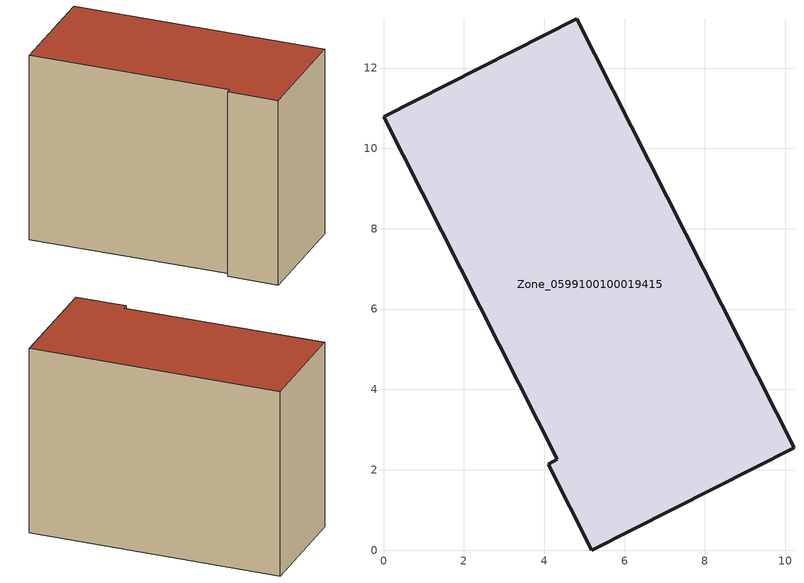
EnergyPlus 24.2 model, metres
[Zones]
Zone_0599100100019415
 floor ground (C_G): 4.1,2.14 4.33,2.26 0,10.79 4.81,13.22 10.22,2.55 5.18,0 z3.39
 wall outside (C_F): 4.33,2.26 4.1,2.14 5.18,0 10.22,2.55 4.81,13.22 0,10.79 4.33,2.26 z3.39:12.46
 roof outside (C_R): 4.81,13.22 0,10.79 4.33,2.26 4.1,2.14 5.18,0 10.22,2.55 z12.46
[BUILDING]
Pand.0599100100019415: North Axis=0; Terrain=City; Loads Convergence Tolerance Value=0.04; Temperature Convergence Tolerance Value=0.4; Solar Distribution=FullExterior; Maximum Number of Warmup Days=25; Minimum Number of Warmup Days=1
[Site:Location]
Rotterdam.The.Hague.AP_ZH_NLD Design_Conditions: Latitude=51.96; Longitude=4.45; Time Zone=1; Elevation=-4.5
[SITE:GROUNDTEMPERATURE:BUILDINGSURFACE]
18, 18, 18, 18, 18, 18, 18, 18, 18, 18, 18, 18
[MATERIAL] Thermal Absorptance=0.9; Solar Absorptance=0.7; Visible Absorptance=0.7
Name | Roughness | Thickness | Conductivity | Density | Specific Heat
G.TI.2015-2018 | MediumSmooth | 0.15 | 0.0428571 | 540 | 1210
F.TI.2015-2018 | Rough | 0.3 | 0.0666667 | 1920 | 840
R.TI.2015-2018 | MediumRough | 0.2 | 0.0333333 | 1500 | 1000
[CONSTRUCTION]
C_G: G.TI.2015-2018
C_F: F.TI.2015-2018
C_R: R.TI.2015-2018
[ZONE]
Zone_0599100100019415: Type=1; Multiplier=1; Ceiling Height=Autocalculate; Volume=Autocalculate; Floor Area=autocalculate; Part of Total Floor Area=Yes
[ZONEINFILTRATION:DESIGNFLOWRATE]
Infil_Zone_0599100100019415: Zone or ZoneList or Space or SpaceList=Zone_0599100100019415; Schedule=AlwaysOn; Design Flow Rate Calculation Method=Flow/Area; Flow Rate per Floor Area=0.0015; Constant Term Coefficient=1; Temperature Term Coefficient=0; Velocity Term Coefficient=0; Velocity Squared Term Coefficient=0
[HVACTEMPLATE:ZONE:IDEALLOADSAIRSYSTEM]
Zone_0599100100019415: Maximum Heating Supply Air Temperature=50; Minimum Cooling Supply Air Temperature=13; Maximum Heating Supply Air Humidity Ratio=0.0156; Minimum Cooling Supply Air Humidity Ratio=0.0077; Heating Limit=NoLimit; Cooling Limit=NoLimit; Dehumidification Control Type=ConstantSensibleHeatRatio; Cooling Sensible Heat Ratio=0.7; Dehumidification Setpoint=60; Humidification Control Type=None; Humidification Setpoint=30; Outdoor Air Method=None; Outdoor Air Flow Rate per Person=0.00944; Outdoor Air Flow Rate per Zone Floor Area=0; Outdoor Air Flow Rate per Zone=0; Demand Controlled Ventilation Type=None; Outdoor Air Economizer Type=NoEconomizer; Heat Recovery Type=None; Sensible Heat Recovery Effectiveness=0.7; Latent Heat Recovery Effectiveness=0.65
[ZONECONTROL:THERMOSTAT]
ThermostatControl_Zone_0599100100019415: Zone or ZoneList=Zone_0599100100019415; Control Type Schedule=DualSetpointControlType; Control 1=Thermostat_Zone_0599100100019415; Temperature Difference Between Cutout And Setpoint=0
[THERMOSTATSETPOINT:DUALSETPOINT]
Thermostat_Zone_0599100100019415: Heating Setpoint Temperature Schedule=HeatingSetpoint_Zone_0599100100019415; Cooling Setpoint Temperature Schedule=CoolingSetpoint_Zone_0599100100019415
[SCHEDULE:COMPACT]
HeatingSetpoint_Zone_0599100100019415: Through: 12/31, For: AllDays, Until: 24:00, 21
CoolingSetpoint_Zone_0599100100019415: Through: 12/31, For: AllDays, Until: 24:00, 24
DualSetpointControlType: Through: 12/31, For: AllDays, Until: 24:00, 4
AlwaysOn: Through: 12/31, For: AllDays, Until: 24:00, 1
